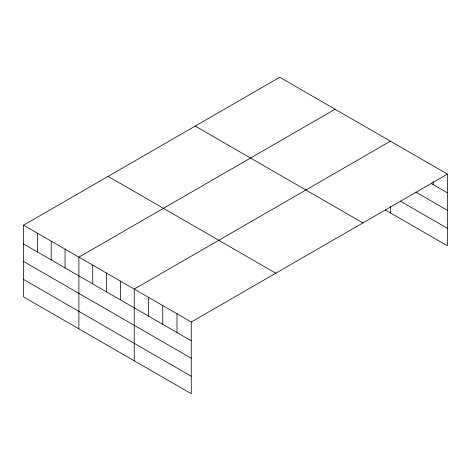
<?xml version="1.0" encoding="UTF-8"?>
<svg xmlns="http://www.w3.org/2000/svg" width="471" height="471" viewBox="0 0 471 471"><rect width="100%" height="100%" fill="white"/><g stroke="black" fill="none" stroke-linecap="round" stroke-linejoin="round"><path stroke-width="0.71" d="M23.55 225.191L191.261 322.017L191.261 393.721L23.55 296.895L23.55 225.191L279.739 77.279L447.45 174.105L447.45 245.809L385.396 209.984M335.087 109.231L78.892 257.142L78.892 328.846M390.43 141.182L134.241 289.094L134.241 360.798M191.261 322.017L447.45 174.105M431.336 183.566L447.45 192.875M415.84 192.091L447.45 210.343M400.344 201.146L447.45 228.341M195.2 126.093L362.905 222.918M108.094 176.378L275.8 273.204M23.55 243.954L191.261 340.78M23.55 261.429L191.261 358.254M23.55 279.427L191.261 376.252M433.196 181.753L433.196 184.644M390.43 206.339L390.43 212.892M177.002 313.786L177.002 332.555M162.748 305.555L162.748 324.325M148.495 297.325L148.495 316.094M120.399 281.105L120.399 299.874M106.564 273.121L106.564 291.885M92.728 265.132L92.728 283.895M65.057 249.153L65.057 267.922M51.221 241.164L51.221 259.933M37.386 233.18L37.386 251.944"/></g></svg>
